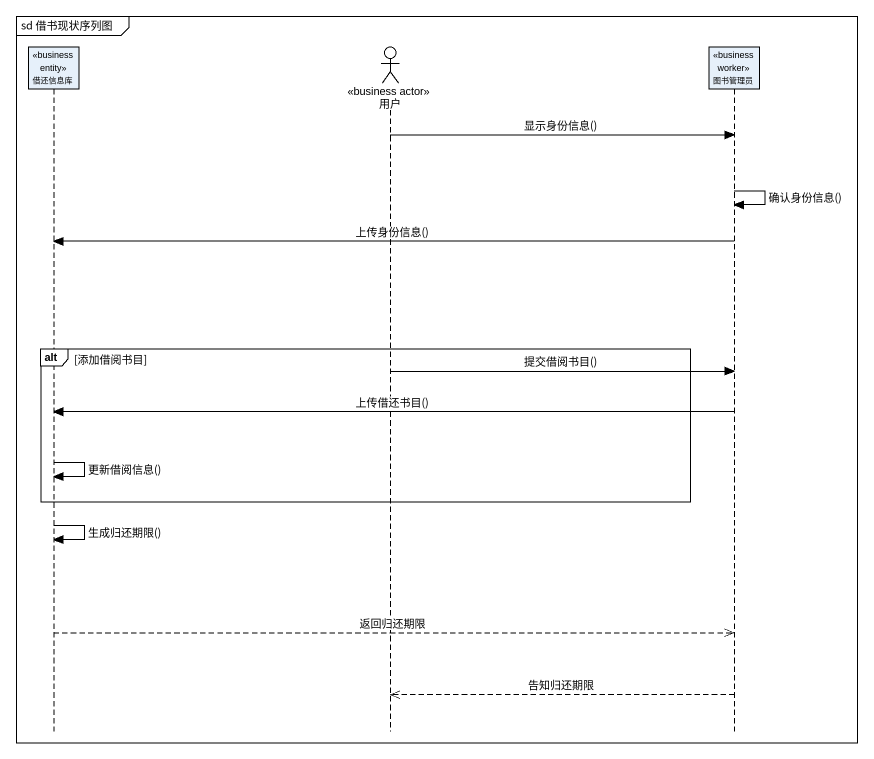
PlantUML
@startuml
mainframe sd 借书现状序列图
hide footbox
participant 借还信息库 <<business entity>>
actor 用户 <<business actor>>
participant 图书管理员 <<business worker>>

用户 -> 图书管理员 : 显示身份信息()
图书管理员 -> 图书管理员 : 确认身份信息()
图书管理员 -> 借还信息库 : 上传身份信息()
alt 添加借阅书目
  用户 -> 图书管理员 : 提交借阅书目()
  图书管理员 -> 借还信息库 : 上传借还书目()
  借还信息库 -> 借还信息库 : 更新借阅信息()
end
借还信息库 -> 借还信息库 : 生成归还期限()
借还信息库 -->> 图书管理员 : 返回归还期限
图书管理员 -->> 用户 : 告知归还期限
@enduml
